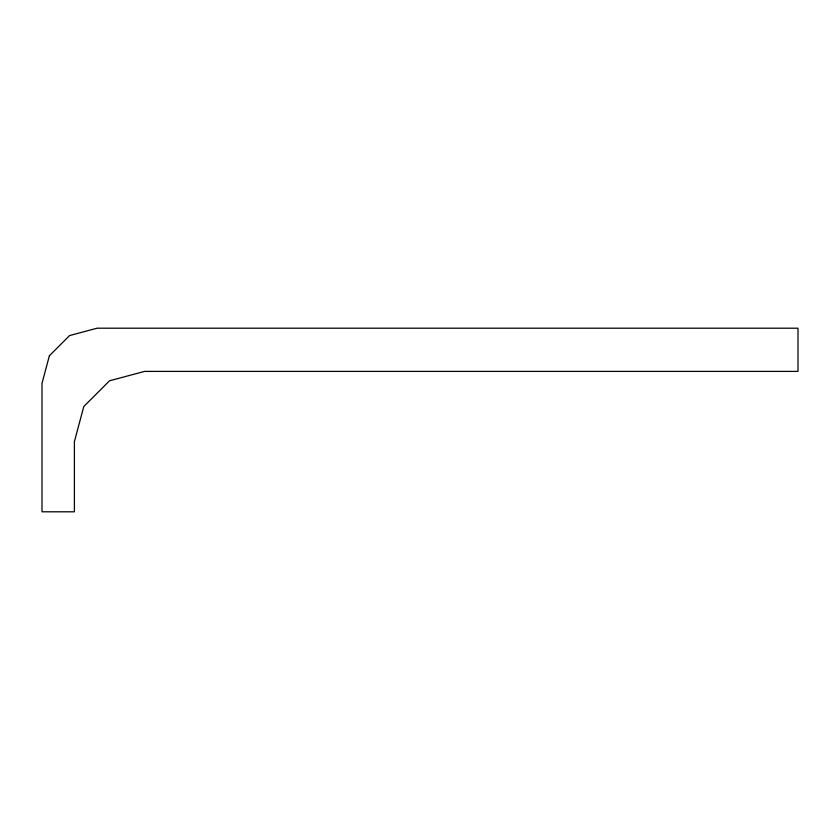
<?xml version="1.0" encoding="UTF-8"?>
<svg xmlns="http://www.w3.org/2000/svg" width="840" height="840" viewBox="0 0 840 840"><rect width="100%" height="100%" fill="white"/><g stroke="black" fill="none" stroke-linecap="round" stroke-linejoin="round"><path stroke-width="1.26" d="M49.382 355.761L42 383.313L42 511.802L74.403 511.802L74.403 441.599L83.8 406.497L109.505 380.804L144.596 371.395L798 371.395L798 328.199L97.114 328.199L69.552 335.58L49.382 355.761"/></g></svg>
